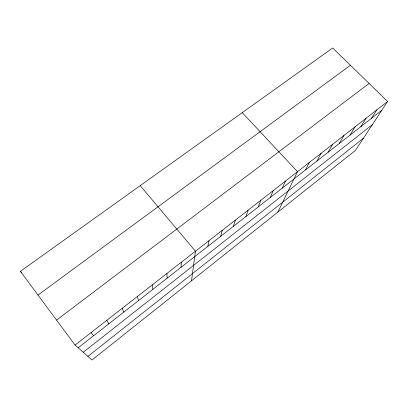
<?xml version="1.0" encoding="UTF-8"?>
<svg xmlns="http://www.w3.org/2000/svg" width="408" height="408" viewBox="0 0 408 408"><rect width="100%" height="100%" fill="white"/><g stroke="black" fill="none" stroke-linecap="round" stroke-linejoin="round"><path stroke-width="0.61" d="M181.035 267.327L181.331 262.247M191.515 280.811L195.468 251.226L140.204 185.65M207.851 246.35L208.962 240.705M220.738 236.263L222.238 230.362M233.427 226.338L235.294 220.182M245.917 216.566L248.141 210.171M258.213 206.948L260.783 200.318M270.315 197.472L273.222 190.618M282.239 188.144L285.473 181.07M277.817 212.15L297.524 171.676L242.245 112.664M305.541 169.912L309.397 162.425M316.934 161.002L321.081 153.316M328.154 152.22L332.591 144.345M339.211 143.57L343.924 135.507M350.11 135.043L355.088 126.806M360.845 126.643L366.088 118.233M371.433 118.361L376.926 109.788M387.6 101.465L355.49 150.353L91.968 360.014L75.077 345.066L20.4 271.34L332.678 47.986L387.6 101.465L75.077 345.066M87.893 356.403L363.431 138.261M83.227 352.277L372.361 124.664M78.173 347.81L381.863 110.196M56.569 320.112L369.092 83.441M37.985 295.055L350.421 65.265M20.4 271.34L21.675 272.682M91.086 332.591L93.646 335.702M106.804 320.336L108.849 323.809M122.242 308.3L123.787 312.12M137.409 296.483L138.465 300.635M152.306 284.871L152.898 289.343M166.943 273.457L167.086 278.241"/></g></svg>
